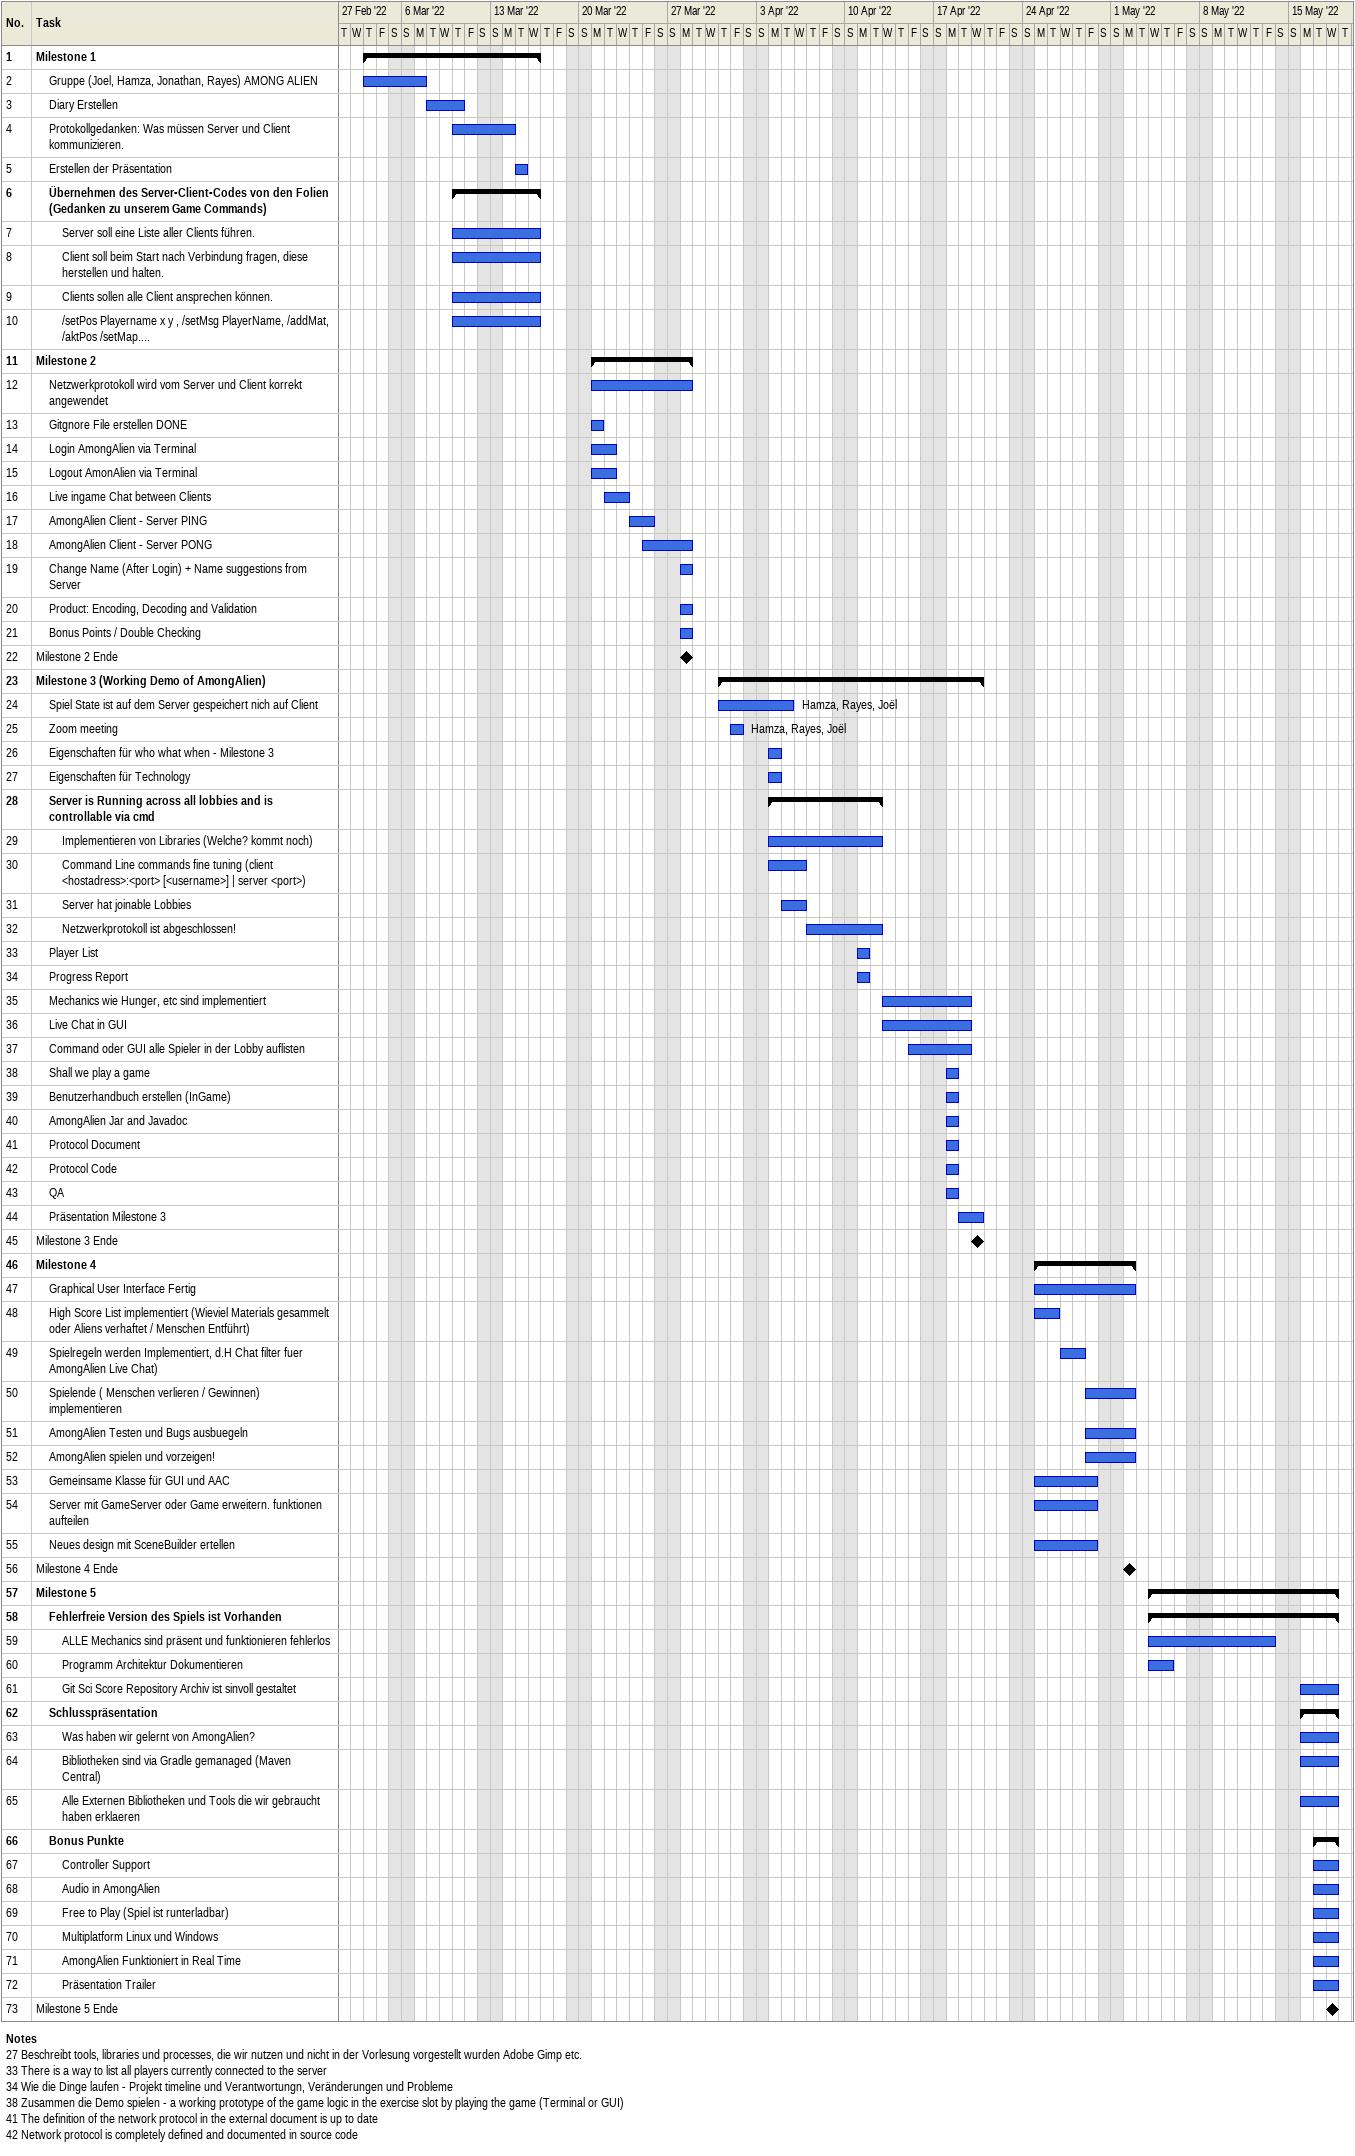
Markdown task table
| ID | Level | Task | Start | Finish | Resources |
|---|---|---|---|---|---|
| 1 | 1 | **Milestone 1** | 2022-03-03 | 2022-03-16 |  |
| 2 | 2 | Gruppe (Joel, Hamza, Jonathan, Rayes) AMONG ALIEN | 2022-03-03 | 2022-03-07 |  |
| 3 | 2 | Diary Erstellen | 2022-03-08 | 2022-03-10 |  |
| 4 | 2 | Protokollgedanken: Was müssen Server und Client kommunizieren. | 2022-03-10 | 2022-03-14 |  |
| 5 | 2 | Erstellen der Präsentation | 2022-03-15 | 2022-03-15 |  |
| 6 | 2 | **Übernehmen des Server-Client-Codes von den Folien (Gedanken zu unserem Game Commands)** | 2022-03-10 | 2022-03-16 |  |
| 7 | 3 | Server soll eine Liste aller Clients führen. | 2022-03-10 | 2022-03-16 |  |
| 8 | 3 | Client soll beim Start nach Verbindung fragen, diese herstellen und halten. | 2022-03-10 | 2022-03-16 |  |
| 9 | 3 | Clients sollen alle Client ansprechen können. | 2022-03-10 | 2022-03-16 |  |
| 10 | 3 | /setPos Playername x y , /setMsg PlayerName, /addMat, /aktPos /setMap.... | 2022-03-10 | 2022-03-16 |  |
| 11 | 1 | **Milestone 2** | 2022-03-21 | 2022-03-28 |  |
| 12 | 2 | Netzwerkprotokoll wird vom Server und Client korrekt angewendet | 2022-03-21 | 2022-03-28 |  |
| 13 | 2 | Gitgnore File erstellen DONE | 2022-03-21 | 2022-03-21 |  |
| 14 | 2 | Login AmongAlien via Terminal | 2022-03-21 | 2022-03-22 |  |
| 15 | 2 | Logout AmonAlien via Terminal | 2022-03-21 | 2022-03-22 |  |
| 16 | 2 | Live ingame Chat between Clients | 2022-03-22 | 2022-03-23 |  |
| 17 | 2 | AmongAlien Client - Server PING | 2022-03-24 | 2022-03-25 |  |
| 18 | 2 | AmongAlien Client - Server PONG | 2022-03-25 | 2022-03-28 |  |
| 19 | 2 | Change Name (After Login) + Name suggestions from Server | 2022-03-28 | 2022-03-28 |  |
| 20 | 2 | Product: Encoding, Decoding and Validation | 2022-03-28 | 2022-03-28 |  |
| 21 | 2 | Bonus Points / Double Checking | 2022-03-28 | 2022-03-28 |  |
| 22 | 1 | Milestone 2 Ende (milestone) | 2022-03-28 | 2022-03-28 |  |
| 23 | 1 | **Milestone 3 (Working Demo of AmongAlien)** | 2022-03-31 | 2022-04-20 |  |
| 24 | 2 | Spiel State ist auf dem Server gespeichert nich auf Client | 2022-03-31 | 2022-04-05 | Hamza, Rayes, Joël |
| 25 | 2 | Zoom meeting | 2022-04-01 | 2022-04-01 | Hamza, Rayes, Joël |
| 26 | 2 | Eigenschaften für who what when - Milestone 3 | 2022-04-04 | 2022-04-04 |  |
| 27 | 2 | Eigenschaften für Technology | 2022-04-04 | 2022-04-04 |  |
| 28 | 2 | **Server is Running across all lobbies and is controllable via cmd** | 2022-04-04 | 2022-04-12 |  |
| 29 | 3 | Implementieren von Libraries (Welche? kommt noch) | 2022-04-04 | 2022-04-12 |  |
| 30 | 3 | Command Line commands fine tuning (client <hostadress>:<port> [<username>] \| server <port>) | 2022-04-04 | 2022-04-06 |  |
| 31 | 3 | Server hat joinable Lobbies | 2022-04-05 | 2022-04-06 |  |
| 32 | 3 | Netzwerkprotokoll ist abgeschlossen! | 2022-04-07 | 2022-04-12 |  |
| 33 | 2 | Player List | 2022-04-11 | 2022-04-11 |  |
| 34 | 2 | Progress Report | 2022-04-11 | 2022-04-11 |  |
| 35 | 2 | Mechanics wie Hunger, etc sind implementiert | 2022-04-13 | 2022-04-19 |  |
| 36 | 2 | Live Chat in GUI | 2022-04-13 | 2022-04-19 |  |
| 37 | 2 | Command oder GUI alle Spieler in der Lobby auflisten | 2022-04-15 | 2022-04-19 |  |
| 38 | 2 | Shall we play a game | 2022-04-18 | 2022-04-18 |  |
| 39 | 2 | Benutzerhandbuch erstellen (InGame) | 2022-04-18 | 2022-04-18 |  |
| 40 | 2 | AmongAlien Jar and Javadoc | 2022-04-18 | 2022-04-18 |  |
| 41 | 2 | Protocol Document | 2022-04-18 | 2022-04-18 |  |
| 42 | 2 | Protocol Code | 2022-04-18 | 2022-04-18 |  |
| 43 | 2 | QA | 2022-04-18 | 2022-04-18 |  |
| 44 | 2 | Präsentation Milestone 3 | 2022-04-19 | 2022-04-20 |  |
| 45 | 1 | Milestone 3 Ende (milestone) | 2022-04-20 | 2022-04-20 |  |
| 46 | 1 | **Milestone 4** | 2022-04-25 | 2022-05-02 |  |
| 47 | 2 | Graphical User Interface Fertig | 2022-04-25 | 2022-05-02 |  |
| 48 | 2 | High Score List implementiert (Wieviel Materials gesammelt oder Aliens verhaftet / Menschen Entführt) | 2022-04-25 | 2022-04-26 |  |
| 49 | 2 | Spielregeln werden Implementiert, d.H Chat filter fuer AmongAlien Live Chat) | 2022-04-27 | 2022-04-28 |  |
| 50 | 2 | Spielende ( Menschen verlieren / Gewinnen) implementieren | 2022-04-29 | 2022-05-02 |  |
| 51 | 2 | AmongAlien Testen und Bugs ausbuegeln | 2022-04-29 | 2022-05-02 |  |
| 52 | 2 | AmongAlien spielen und vorzeigen! | 2022-04-29 | 2022-05-02 |  |
| 53 | 2 | Gemeinsame Klasse für GUI und AAC | 2022-04-25 | 2022-04-29 |  |
| 54 | 2 | Server mit GameServer oder Game erweitern. funktionen aufteilen | 2022-04-25 | 2022-04-29 |  |
| 55 | 2 | Neues design mit SceneBuilder ertellen | 2022-04-25 | 2022-04-29 |  |
| 56 | 1 | Milestone 4 Ende (milestone) | 2022-05-02 | 2022-05-02 |  |
| 57 | 1 | **Milestone 5** | 2022-05-04 | 2022-05-18 |  |
| 58 | 2 | **Fehlerfreie Version des Spiels ist Vorhanden** | 2022-05-04 | 2022-05-18 |  |
| 59 | 3 | ALLE Mechanics sind präsent und funktionieren fehlerlos | 2022-05-04 | 2022-05-13 |  |
| 60 | 3 | Programm Architektur Dokumentieren | 2022-05-04 | 2022-05-05 |  |
| 61 | 3 | Git Sci Score Repository Archiv ist sinvoll gestaltet | 2022-05-16 | 2022-05-18 |  |
| 62 | 2 | **Schlusspräsentation** | 2022-05-16 | 2022-05-18 |  |
| 63 | 3 | Was haben wir gelernt von AmongAlien? | 2022-05-16 | 2022-05-18 |  |
| 64 | 3 | Bibliotheken sind via Gradle gemanaged (Maven Central) | 2022-05-16 | 2022-05-18 |  |
| 65 | 3 | Alle Externen Bibliotheken und Tools die wir gebraucht haben erklaeren | 2022-05-16 | 2022-05-18 |  |
| 66 | 2 | **Bonus Punkte** | 2022-05-17 | 2022-05-18 |  |
| 67 | 3 | Controller Support | 2022-05-17 | 2022-05-18 |  |
| 68 | 3 | Audio in AmongAlien | 2022-05-17 | 2022-05-18 |  |
| 69 | 3 | Free to Play (Spiel ist runterladbar) | 2022-05-17 | 2022-05-18 |  |
| 70 | 3 | Multiplatform Linux und Windows | 2022-05-17 | 2022-05-18 |  |
| 71 | 3 | AmongAlien Funktioniert in Real Time | 2022-05-17 | 2022-05-18 |  |
| 72 | 3 | Präsentation Trailer | 2022-05-17 | 2022-05-18 |  |
| 73 | 1 | Milestone 5 Ende (milestone) | 2022-05-18 | 2022-05-18 |  |

Notes
- 27: Beschreibt tools, libraries und processes, die wir nutzen und nicht in der Vorlesung vorgestellt wurden Adobe Gimp etc.
- 33: There is a way to list all players currently connected to the server
- 34: Wie die Dinge laufen - Projekt timeline und Verantwortungn, Veränderungen und Probleme
- 38: Zusammen die Demo spielen - a working prototype of the game logic in the exercise slot by playing the game (Terminal or GUI)
- 41: The definition of the network protocol in the external document is up to date
- 42: Network protocol is completely defined and documented in source code
